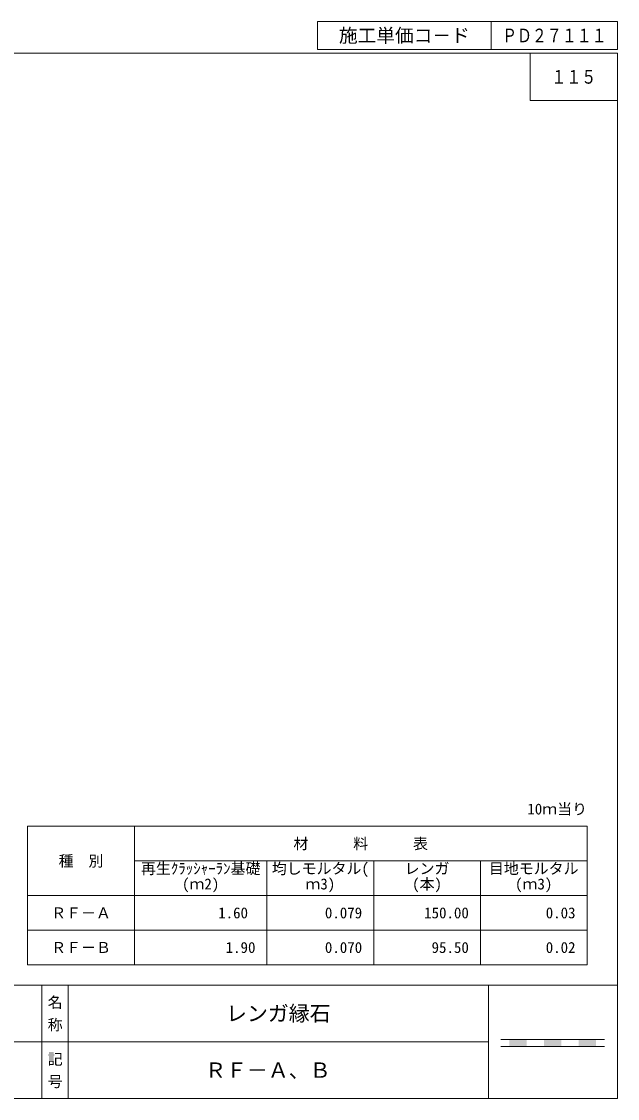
# Model space of a CAD drawing. Units: millimetres at full size, sheet at 1:10; details may follow other scales. Extents: x 182 to 2920, y 2174 to 4040.
# Drawn here: x 1887 to 2920, y 2174 to 4040 of the extents above; entities that cross this region are included whole.
import ezdxf
from ezdxf.enums import TextEntityAlignment as Align

# ---------------------------------------------------------------- set-up
doc = ezdxf.new("R2010")
doc.units = ezdxf.units.MM
doc.header["$LTSCALE"] = 10
for name, color, linetype, lineweight in [('0_2', 7, 'Continuous', 13), ('_0-0_', 7, 'Continuous', 13), ('本体', 7, 'Continuous', 13)]:
    doc.layers.add(name, color=color, linetype=linetype, lineweight=lineweight)
doc.styles.add('@ＭＳ ゴシック', font='')
doc.styles.add('ＭＳ ゴシック', font='')
doc.styles.get('@ＭＳ ゴシック').set_extended_font_data('@MS Gothic')
doc.styles.get('ＭＳ ゴシック').set_extended_font_data('MS Gothic')

msp = doc.modelspace()

# ---------------------------------------------------------------- hatches: boundary and pattern name
at = {"layer": '本体'}
for points in [[(2762.59, 2275.97), (2732.59, 2275.97), (2732.59, 2263.71), (2762.59, 2263.71)], [(2822.59, 2275.97), (2792.59, 2275.97), (2792.59, 2263.71), (2822.59, 2263.71)], [(2882.59, 2275.97), (2852.59, 2275.97), (2852.59, 2263.71), (2882.59, 2263.71)]]:
    msp.add_hatch(color=256, dxfattribs=at).paths.add_polyline_path(points)

# ---------------------------------------------------------------- linework, layer by layer
at = {"layer": '0_2'}
for p, q in [((1897.2, 2645.43), (1897.2, 2405.43)), ((1897.2, 2645.43), (2867.2, 2645.43)), ((2082.2, 2645.43), (2082.2, 2405.43)), ((2867.2, 2645.43), (2867.2, 2405.43)), ((2082.2, 2585.43), (2867.2, 2585.43)), ((2312.2, 2585.43), (2312.2, 2405.43)), ((2497.2, 2585.43), (2497.2, 2405.43)), ((2682.2, 2585.43), (2682.2, 2405.43)), ((1897.2, 2525.43), (2867.2, 2525.43)), ((1897.2, 2465.43), (2867.2, 2465.43)), ((1897.2, 2405.43), (2867.2, 2405.43)), ((2696.09, 2272), (1724.14, 2272))]:
    msp.add_line(p, q, dxfattribs=at)
at = {"layer": '_0-0_'}
for p, q in [((2399.82, 4040.39), (2919.93, 4040.39)), ((2399.82, 4040.39), (2399.82, 3992.01)), ((2701.01, 4040.39), (2701.01, 3992.01)), ((2919.93, 4040.39), (2919.93, 3992.01)), ((2399.82, 3992.01), (2919.93, 3992.01)), ((2768.58, 3985.53), (2768.58, 3903.53)), ((2919.93, 3903.53), (2768.58, 3903.53)), ((1921.58, 2370.29), (1921.58, 2173.82)), ((1967.54, 2370.29), (1967.54, 2173.71)), ((2696.09, 2370.29), (2696.09, 2173.71))]:
    msp.add_line(p, q, dxfattribs=at)
at = {"layer": '_0-0_', "color": 6}
msp.add_line((181.8, 2370.29), (2919.93, 2370.29), dxfattribs=at)
msp.add_lwpolyline([(2919.93, 3985.53), (181.8, 3985.53), (181.8, 2173.71), (2919.93, 2173.71)], close=True, dxfattribs=at)
at = {"layer": '本体'}
for p, q in [((2717.59, 2275.97), (2897.59, 2275.97)), ((2717.59, 2263.71), (2897.59, 2263.71))]:
    msp.add_line(p, q, dxfattribs=at)

# ---------------------------------------------------------------- texts
at = {"layer": '_0-0_', "style": 'ＭＳ ゴシック'}
for s, height, p in [('施工単価コ－ド', 23.74, (2550.41, 4016.2)), ('材\u3000\u3000\u3000料\u3000\u3000\u3000表', 18.99, (2474.7, 2615.43)), ('種\u3000別', 18.99, (1989.7, 2585.43)), ('ＲＦ－Ａ', 18.99, (1989.7, 2495.43)), ('ＲＦ－Ｂ', 18.99, (1989.7, 2435.43)), ('レンガ縁石', 26.58, (2331.81, 2321.15)), ('ＲＦ－Ａ、Ｂ\u3000', 26.58, (2331.81, 2222.86))]:
    msp.add_text(s, height=height, dxfattribs=at).set_placement(p, align=Align.MIDDLE_CENTER)
at = {"layer": '_0-0_', "style": 'ＭＳ ゴシック', "width": 0.8}
for s, p in [('ＰＤ２７１１１', (2810.47, 4016.2)), ('１１５', (2844.25, 3944.53))]:
    msp.add_text(s, height=23.74, dxfattribs=at).set_placement(p, align=Align.MIDDLE_CENTER)
at = {"layer": '_0-0_', "style": 'ＭＳ ゴシック'}
for s, p in [('10ｍ当り', (2867.2, 2675.43)), ('1.60 ', (2292.2, 2495.43)), ('0.079', (2477.2, 2495.43)), ('150.00', (2662.2, 2495.43)), ('0.03', (2847.2, 2495.43)), ('1.90', (2292.2, 2435.43)), ('0.070', (2477.2, 2435.43)), ('95.50', (2662.2, 2435.43)), ('0.02', (2847.2, 2435.43))]:
    msp.add_text(s, height=18.99, dxfattribs=at).set_placement(p, align=Align.MIDDLE_RIGHT)
for s, p in [('再生ｸﾗｯｼｬｰﾗﾝ基礎', (2093.6, 2581.78)), ('均しモルタル(', (2320.53, 2581.78)), ('レンガ', (2550.85, 2581.78)), ('目地モルタル', (2697, 2581.78)), ('(本)', (2563.8, 2554.98)), ('(ｍ2)', (2164.83, 2554.98)), ('ｍ3)', (2378.8, 2554.98)), ('(ｍ3)', (2742.33, 2554.98))]:
    msp.add_text(s, height=18.99, dxfattribs=at).set_placement(p, align=Align.TOP_LEFT)
at = {"layer": '_0-0_', "style": '@ＭＳ ゴシック'}
for s, p in [('名 称', (1944.56, 2321.15)), ('記 号', (1944.56, 2222.86))]:
    msp.add_text(s, height=18.99, rotation=270, dxfattribs=at).set_placement(p, align=Align.MIDDLE_CENTER)

doc.saveas('drawing.dxf')
